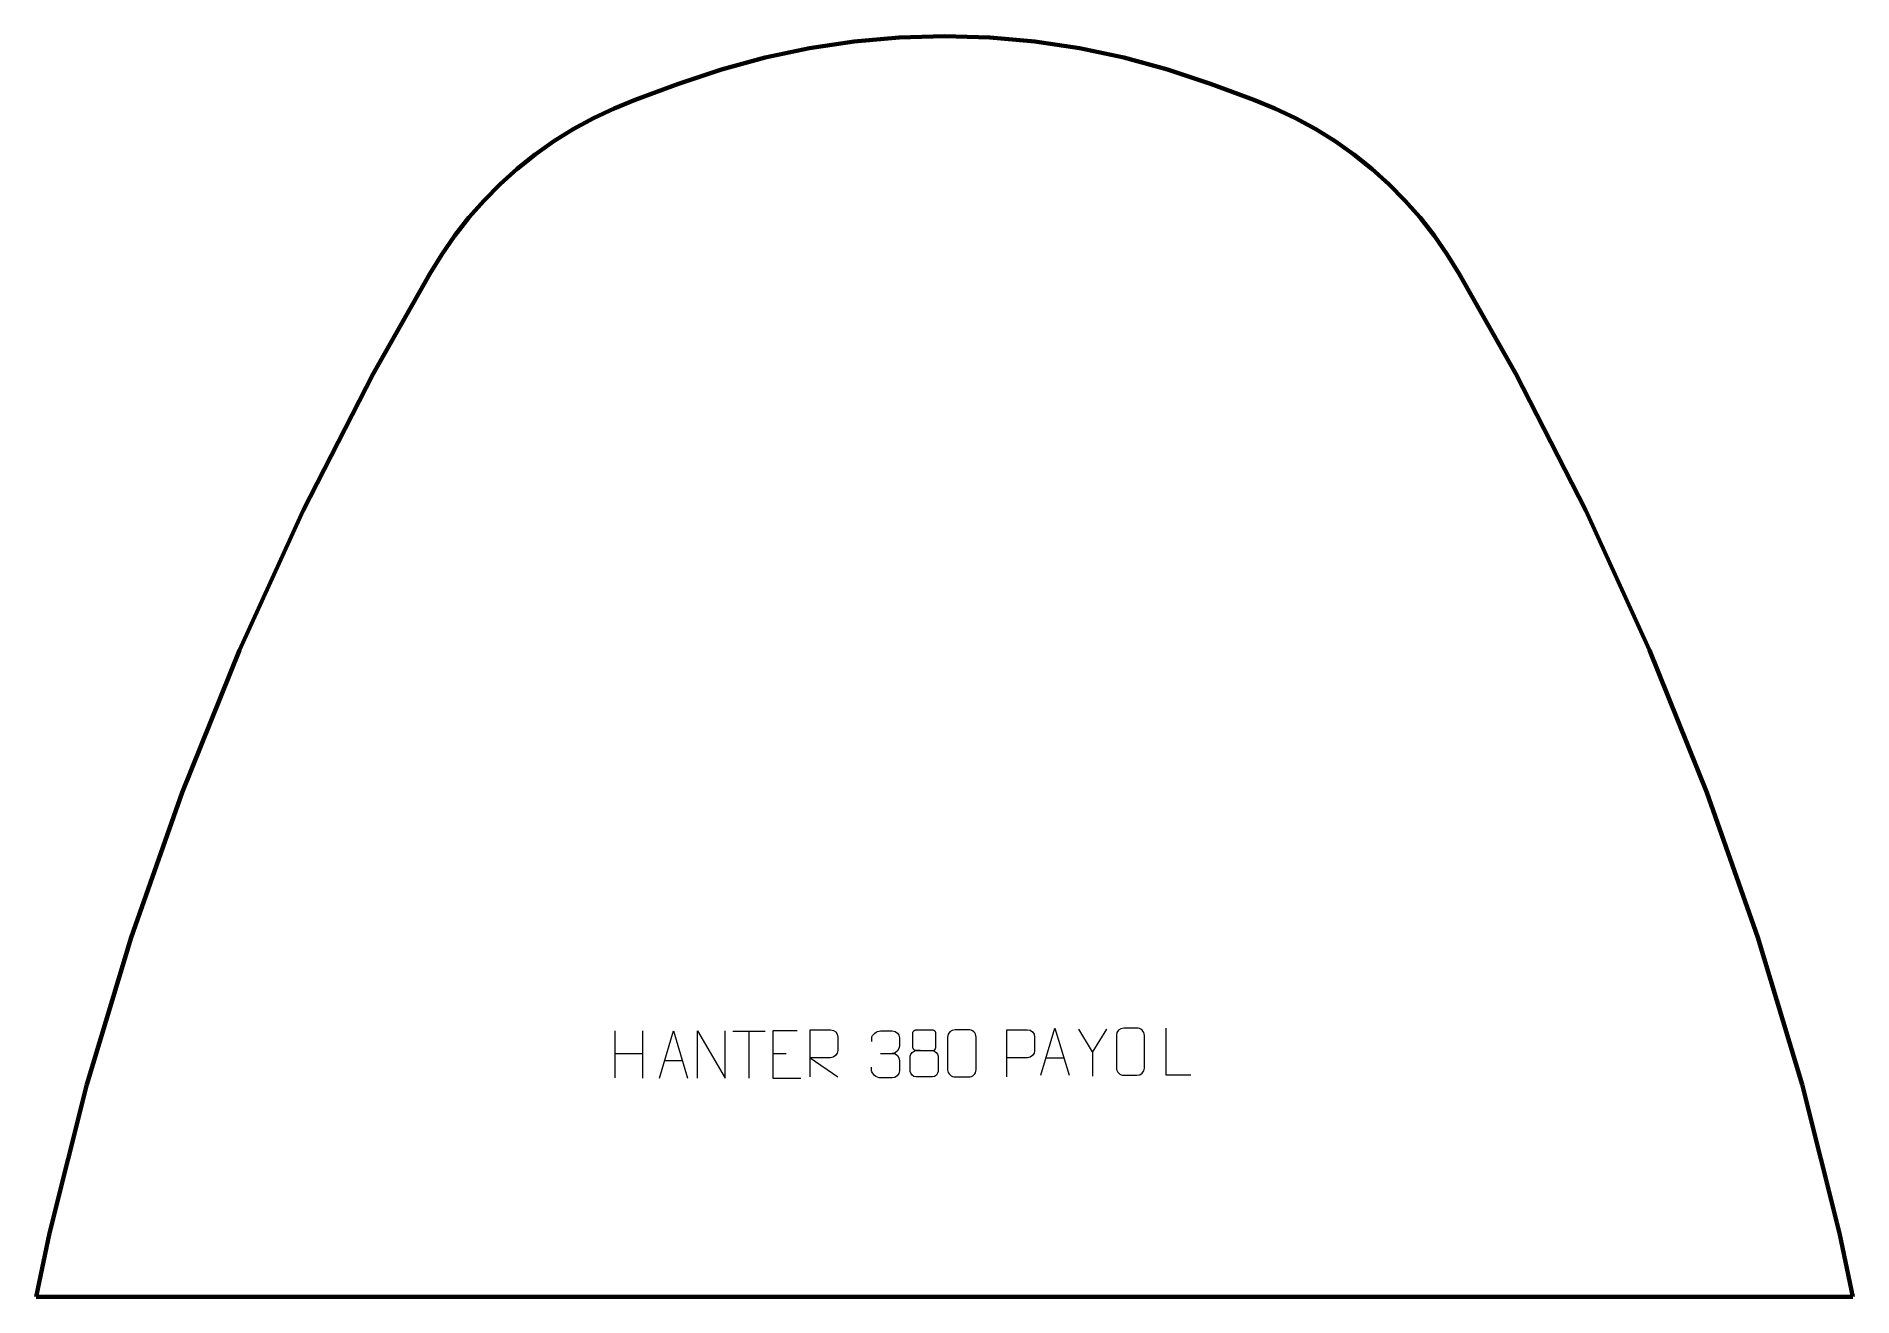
# Model space of a CAD drawing. Header units: millimetres. Extents: x -506 to 457, y 822 to 1490.
import ezdxf

# ---------------------------------------------------------------- set-up
doc = ezdxf.new("R2010")
doc.units = ezdxf.units.MM
doc.header["$MEASUREMENT"] = 0
doc.layers.add('layer 1', color=7, linetype='Continuous')

msp = doc.modelspace()

# ---------------------------------------------------------------- linework, layer by layer
at = {"layer": 'layer 1', "lineweight": 106}
for points in [[(-95.9549, 1483.6594), (-95.9549, 1483.6594), (-119.4377, 1478.74), (-119.4377, 1478.74)], [(-72.2222, 1487.1858), (-72.2222, 1487.1858), (-95.9549, 1483.6594), (-95.9549, 1483.6594)], [(-48.3232, 1489.3056), (-48.3232, 1489.3056), (-72.2222, 1487.1858), (-72.2222, 1487.1858)], [(-24.341, 1490.014), (-24.341, 1490.014), (-48.3232, 1489.3056), (-48.3232, 1489.3056)], [(-0.3602, 1489.3056), (-0.3602, 1489.3056), (-24.341, 1490.014), (-24.341, 1490.014)], [(23.5388, 1487.1858), (23.5388, 1487.1858), (-0.3602, 1489.3056), (-0.3602, 1489.3056)], [(47.2711, 1483.6594), (47.2711, 1483.6594), (23.5388, 1487.1858), (23.5388, 1487.1858)], [(70.7539, 1478.74), (70.7539, 1478.74), (47.2711, 1483.6594), (47.2711, 1483.6594)], [(-119.4377, 1478.74), (-119.4377, 1478.74), (-142.5888, 1472.4451), (-142.5888, 1472.4451)], [(93.9054, 1472.4451), (93.9054, 1472.4451), (70.7539, 1478.74), (70.7539, 1478.74)], [(-188.2061, 1456.3405), (-188.2061, 1456.3405), (-165.3292, 1464.7955), (-165.3292, 1464.7955)], [(-142.5888, 1472.4451), (-142.5888, 1472.4451), (-165.3292, 1464.7955), (-165.3292, 1464.7955)], [(116.6458, 1464.7955), (116.6458, 1464.7955), (93.9054, 1472.4451), (93.9054, 1472.4451)], [(139.5227, 1456.3405), (139.5227, 1456.3405), (116.6458, 1464.7955), (116.6458, 1464.7955)], [(-199.4605, 1451.8049), (-199.4605, 1451.8049), (-188.2061, 1456.3405), (-188.2061, 1456.3405)], [(150.7782, 1451.8049), (150.7782, 1451.8049), (139.5227, 1456.3405), (139.5227, 1456.3405)], [(-221.0852, 1440.8066), (-221.0852, 1440.8066), (-210.433, 1446.6205), (-210.433, 1446.6205)], [(-210.433, 1446.6205), (-210.433, 1446.6205), (-199.4605, 1451.8049), (-199.4605, 1451.8049)], [(161.7507, 1446.6205), (161.7507, 1446.6205), (150.7782, 1451.8049), (150.7782, 1451.8049)], [(172.4018, 1440.8066), (172.4018, 1440.8066), (161.7507, 1446.6205), (161.7507, 1446.6205)], [(-231.3802, 1434.3815), (-231.3802, 1434.3815), (-241.2834, 1427.3689), (-241.2834, 1427.3689)], [(-231.3802, 1434.3815), (-231.3802, 1434.3815), (-221.0852, 1440.8066), (-221.0852, 1440.8066)], [(182.6965, 1434.3815), (182.6965, 1434.3815), (172.4018, 1440.8066), (172.4018, 1440.8066)], [(192.6, 1427.3689), (192.6, 1427.3689), (182.6965, 1434.3815), (182.6965, 1434.3815)], [(-250.7631, 1419.7905), (-250.7631, 1419.7905), (-241.2834, 1427.3689), (-241.2834, 1427.3689)], [(202.0793, 1419.7905), (202.0793, 1419.7905), (192.6, 1427.3689), (192.6, 1427.3689)], [(-259.7835, 1411.675), (-259.7835, 1411.675), (-250.7631, 1419.7905), (-250.7631, 1419.7905)], [(211.1001, 1411.675), (211.1001, 1411.675), (202.0793, 1419.7905), (202.0793, 1419.7905)], [(-268.3177, 1403.046), (-268.3177, 1403.046), (-259.7835, 1411.675), (-259.7835, 1411.675)], [(219.6339, 1403.046), (219.6339, 1403.046), (211.1001, 1411.675), (211.1001, 1411.675)], [(-276.334, 1393.9357), (-276.334, 1393.9357), (-268.3177, 1403.046), (-268.3177, 1403.046)], [(227.6506, 1393.9357), (227.6506, 1393.9357), (219.6339, 1403.046), (219.6339, 1403.046)], [(-283.8059, 1384.3746), (-283.8059, 1384.3746), (-276.334, 1393.9357), (-276.334, 1393.9357)], [(235.1225, 1384.3746), (235.1225, 1384.3746), (227.6506, 1393.9357), (227.6506, 1393.9357)], [(-290.7095, 1374.3944), (-290.7095, 1374.3944), (-283.8059, 1384.3746), (-283.8059, 1384.3746)], [(242.0261, 1374.3944), (242.0261, 1374.3944), (235.1225, 1384.3746), (235.1225, 1384.3746)], [(-297.0199, 1364.0278), (-297.0199, 1364.0278), (-290.7095, 1374.3944), (-290.7095, 1374.3944)], [(248.3365, 1364.0278), (248.3365, 1364.0278), (242.0261, 1374.3944), (242.0261, 1374.3944)], [(-297.0199, 1364.0278), (-297.0199, 1364.0278), (-327.1243, 1311.1705), (-327.1243, 1311.1705)], [(278.4409, 1311.1705), (278.4409, 1311.1705), (248.3365, 1364.0278), (248.3365, 1364.0278)], [(-364.1826, 1238.7011), (-364.1826, 1238.7011), (-327.1243, 1311.1705), (-327.1243, 1311.1705)], [(315.4992, 1238.7011), (315.4992, 1238.7011), (278.4409, 1311.1705), (278.4409, 1311.1705)], [(-397.942, 1164.6378), (-397.942, 1164.6378), (-364.1826, 1238.7011), (-364.1826, 1238.7011)], [(349.2586, 1164.6378), (349.2586, 1164.6378), (315.4992, 1238.7011), (315.4992, 1238.7011)], [(-428.3335, 1089.1296), (-428.3335, 1089.1296), (-397.942, 1164.6378), (-397.942, 1164.6378)], [(379.6516, 1089.1296), (379.6516, 1089.1296), (349.2586, 1164.6378), (349.2586, 1164.6378)], [(-455.2974, 1012.3298), (-455.2974, 1012.3298), (-428.3335, 1089.1296), (-428.3335, 1089.1296)], [(379.6516, 1089.1296), (379.6516, 1089.1296), (406.614, 1012.3298), (406.614, 1012.3298)], [(-478.778, 934.3955), (-478.778, 934.3955), (-455.2974, 1012.3298), (-455.2974, 1012.3298)], [(430.0942, 934.3955), (430.0942, 934.3955), (406.614, 1012.3298), (406.614, 1012.3298)], [(-498.7252, 855.4829), (-498.7252, 855.4829), (-478.778, 934.3955), (-478.778, 934.3955)], [(450.0429, 855.4829), (450.0429, 855.4829), (430.0942, 934.3955), (430.0942, 934.3955)], [(-505.6235, 821.9004), (-505.6235, 821.9004), (-498.7252, 855.4829), (-498.7252, 855.4829)], [(456.9412, 821.9004), (456.9412, 821.9004), (450.0429, 855.4829), (450.0429, 855.4829)], [(-505.6235, 821.9004), (-505.6235, 821.9004), (456.9412, 821.9004), (456.9412, 821.9004)]]:
    msp.add_open_spline(points, degree=3, dxfattribs=at)
at = {"layer": 'layer 1', "color": 250, "lineweight": 9}
for points in [[(-199.0515, 962.7473), (-199.0515, 962.7473), (-199.0515, 937.9698), (-199.0515, 937.9698)], [(-184.4082, 962.7473), (-184.4082, 962.7473), (-184.4082, 937.7938), (-184.4082, 937.7938)], [(-136.4384, 962.7238), (-136.4384, 962.7238), (-119.4512, 962.7238), (-119.4512, 962.7238)], [(-127.9446, 937.7938), (-127.9446, 937.7938), (-127.9446, 962.7473), (-127.9446, 962.7473)], [(54.1688, 951.7726), (54.1688, 951.7726), (46.8479, 963.6713), (46.8479, 963.6713)], [(-199.0515, 950.865), (-199.0515, 950.865), (-184.4082, 950.8654), (-184.4082, 950.8654)], [(-172.6927, 947.0432), (-172.6927, 947.0432), (-163.197, 947.0432), (-163.197, 947.0432)], [(-115.3777, 950.8676), (-115.3777, 950.8676), (-108.2096, 950.8676), (-108.2096, 950.8676)], [(-58.2096, 950.8676), (-58.2096, 950.8676), (-52.0132, 950.8676), (-52.0132, 950.8676)], [(29.4209, 948.5453), (29.4209, 948.5453), (38.9166, 948.5453), (38.9166, 948.5453)]]:
    msp.add_open_spline(points, degree=3, dxfattribs=at)
for points, knots in [([(-175.4153, 937.7938), (-175.4153, 937.7938), (-168.0443, 962.7473), (-168.0443, 962.7473), (-168.0443, 962.7473), (-168.0443, 962.7473), (-160.4744, 937.7938), (-160.4744, 937.7938)], [0, 0, 0, 0, 0.33333333, 0.33333333, 0.33333333, 0.33333333, 1, 1, 1, 1]), ([(-155.2722, 937.7938), (-155.2722, 937.7938), (-155.2722, 962.7473), (-155.2722, 962.7473), (-155.2722, 962.7473), (-155.2722, 962.7473), (-140.6174, 937.7938), (-140.6174, 937.7938), (-140.6174, 937.7938), (-140.6174, 937.7938), (-140.6174, 962.7473), (-140.6174, 962.7473)], [0, 0, 0, 0, 0.25, 0.25, 0.25, 0.25, 0.5, 0.5, 0.5, 0.5, 1, 1, 1, 1]), ([(-102.5038, 962.7473), (-102.5038, 962.7473), (-115.3777, 962.7473), (-115.3777, 962.7473), (-115.3777, 962.7473), (-115.3777, 962.7473), (-115.3777, 937.7937), (-115.3777, 937.7937), (-115.3777, 937.7937), (-115.3777, 937.7937), (-100.5119, 937.7937), (-100.5119, 937.7937)], [0, 0, 0, 0, 0.25, 0.25, 0.25, 0.25, 0.5, 0.5, 0.5, 0.5, 1, 1, 1, 1]), ([(-95.5416, 938.3909), (-95.5416, 938.3909), (-95.5416, 963.3444), (-95.5416, 963.3444), (-95.5416, 963.3444), (-91.9468, 963.3444), (-88.3513, 963.3444), (-84.7561, 963.3444), (-84.7561, 963.3444), (-82.4308, 963.3067), (-80.8735, 961.8167), (-80.8776, 959.4503), (-80.8776, 959.4503), (-80.878, 957.4148), (-80.878, 954.3554), (-80.8776, 952.3194), (-80.8776, 952.3194), (-80.8841, 950.4439), (-82.6964, 948.5021), (-84.7059, 948.483), (-84.7059, 948.483), (-84.7059, 948.483), (-95.5416, 948.483), (-95.5416, 948.483), (-95.5416, 948.483), (-95.5416, 948.483), (-80.8869, 938.3909), (-80.8869, 938.3909)], [0, 0, 0, 0, 0.125, 0.125, 0.125, 0.125, 0.25, 0.25, 0.25, 0.25, 0.375, 0.375, 0.375, 0.375, 0.5, 0.5, 0.5, 0.5, 0.625, 0.625, 0.625, 0.625, 0.75, 0.75, 0.75, 0.75, 1, 1, 1, 1]), ([(-62.9193, 957.1128), (-62.9193, 957.1128), (-62.9193, 958.97), (-62.9193, 958.97), (-62.9193, 958.97), (-62.9336, 960.7119), (-60.2691, 962.83), (-58.21, 962.8073), (-58.21, 962.8073), (-56.1459, 962.8073), (-54.0819, 962.8073), (-52.0182, 962.8073), (-52.0182, 962.8073), (-49.8237, 962.8161), (-48.2254, 960.9693), (-48.181, 959.0572), (-48.181, 959.0572), (-48.1814, 957.6221), (-48.1814, 956.187), (-48.181, 954.7515), (-48.181, 954.7515), (-48.2296, 953.098), (-49.8322, 950.868), (-52.0305, 950.878), (-52.0305, 950.878), (-49.8268, 950.8668), (-48.2188, 949.0636), (-48.1648, 947.0041), (-48.1648, 947.0041), (-48.1652, 945.2194), (-48.1652, 943.4347), (-48.1648, 941.6496), (-48.1648, 941.6496), (-48.1547, 939.5882), (-50.2096, 937.8251), (-52.0305, 937.8332), (-52.0305, 937.8332), (-54.0958, 937.8335), (-56.161, 937.8335), (-58.2266, 937.8332), (-58.2266, 937.8332), (-60.3952, 937.8447), (-62.9262, 940.2449), (-62.9448, 941.7067), (-62.9448, 941.7067), (-62.9448, 941.7067), (-62.9448, 943.6153), (-62.9448, 943.6153)], [0, 0, 0, 0, 0.07692308, 0.07692308, 0.07692308, 0.07692308, 0.15384615, 0.15384615, 0.15384615, 0.15384615, 0.23076923, 0.23076923, 0.23076923, 0.23076923, 0.30769231, 0.30769231, 0.30769231, 0.30769231, 0.38461538, 0.38461538, 0.38461538, 0.38461538, 0.46153846, 0.46153846, 0.46153846, 0.46153846, 0.53846154, 0.53846154, 0.53846154, 0.53846154, 0.61538462, 0.61538462, 0.61538462, 0.61538462, 0.69230769, 0.69230769, 0.69230769, 0.69230769, 0.76923077, 0.76923077, 0.76923077, 0.76923077, 0.84615385, 0.84615385, 0.84615385, 0.84615385, 1, 1, 1, 1]), ([(-41.0648, 961.8785), (-41.0648, 959.6655), (-41.0648, 955.9832), (-41.0648, 953.7699), (-41.0648, 953.7699), (-41.0498, 953.2625), (-40.2424, 952.3311), (-39.5423, 952.3323), (-39.5423, 952.3323), (-36.5724, 952.3325), (-33.6022, 952.2476), (-30.6318, 952.2473), (-30.6318, 952.2473), (-29.8347, 952.2515), (-29.114, 953.0418), (-29.1166, 953.7625), (-29.1166, 953.7625), (-29.1169, 955.9785), (-29.1169, 959.6632), (-29.1166, 961.8785), (-29.1166, 961.8785), (-29.1351, 962.5893), (-29.7465, 963.3497), (-30.5804, 963.3423), (-30.5804, 963.3423), (-33.5975, 963.342), (-36.6144, 963.342), (-39.631, 963.3423), (-39.631, 963.3423), (-40.2574, 963.3499), (-41.0815, 962.6389), (-41.0648, 961.8785)], [0, 0, 0, 0, 0.11111111, 0.11111111, 0.11111111, 0.11111111, 0.22222222, 0.22222222, 0.22222222, 0.22222222, 0.33333333, 0.33333333, 0.33333333, 0.33333333, 0.44444444, 0.44444444, 0.44444444, 0.44444444, 0.55555556, 0.55555556, 0.55555556, 0.55555556, 0.66666667, 0.66666667, 0.66666667, 0.66666667, 0.77777778, 0.77777778, 0.77777778, 0.77777778, 1, 1, 1, 1]), ([(-18.6921, 963.3669), (-16.326, 963.3669), (-13.9595, 963.3669), (-11.593, 963.3669), (-11.593, 963.3669), (-9.6125, 963.4025), (-7.5865, 961.9082), (-7.5594, 959.4661), (-7.5594, 959.4661), (-7.5598, 953.7087), (-7.5598, 947.9509), (-7.5594, 942.1927), (-7.5594, 942.1927), (-7.7015, 939.8651), (-9.4079, 938.3828), (-11.593, 938.372), (-11.593, 938.372), (-13.9654, 938.3724), (-16.3378, 938.3724), (-18.7098, 938.372), (-18.7098, 938.372), (-20.6683, 938.2664), (-22.6747, 940.1543), (-22.6633, 942.1753), (-22.6633, 942.1753), (-22.6629, 947.9559), (-22.6629, 953.7362), (-22.6633, 959.516), (-22.6633, 959.516), (-22.659, 961.658), (-20.8819, 963.3805), (-18.6921, 963.3669)], [0, 0, 0, 0, 0.11111111, 0.11111111, 0.11111111, 0.11111111, 0.22222222, 0.22222222, 0.22222222, 0.22222222, 0.33333333, 0.33333333, 0.33333333, 0.33333333, 0.44444444, 0.44444444, 0.44444444, 0.44444444, 0.55555556, 0.55555556, 0.55555556, 0.55555556, 0.66666667, 0.66666667, 0.66666667, 0.66666667, 0.77777778, 0.77777778, 0.77777778, 0.77777778, 1, 1, 1, 1]), ([(8.7509, 938.4532), (8.7509, 938.4532), (8.7509, 963.4068), (8.7509, 963.4068), (8.7509, 963.4068), (12.3459, 963.4068), (15.9412, 963.4068), (19.5366, 963.4068), (19.5366, 963.4068), (21.8618, 963.3689), (23.4192, 961.8788), (23.415, 959.5127), (23.415, 959.5127), (23.4146, 957.477), (23.4146, 954.4177), (23.415, 952.3817), (23.415, 952.3817), (23.4085, 950.5063), (21.5963, 948.5644), (19.5867, 948.5453), (19.5867, 948.5453), (19.5867, 948.5453), (8.7509, 948.5453), (8.7509, 948.5453)], [0, 0, 0, 0, 0.14285714, 0.14285714, 0.14285714, 0.14285714, 0.28571429, 0.28571429, 0.28571429, 0.28571429, 0.42857143, 0.42857143, 0.42857143, 0.42857143, 0.57142857, 0.57142857, 0.57142857, 0.57142857, 0.71428571, 0.71428571, 0.71428571, 0.71428571, 1, 1, 1, 1]), ([(26.6983, 939.2959), (26.6983, 939.2959), (34.0693, 964.2494), (34.0693, 964.2494), (34.0693, 964.2494), (34.0693, 964.2494), (41.6392, 939.2959), (41.6392, 939.2959)], [0, 0, 0, 0, 0.33333333, 0.33333333, 0.33333333, 0.33333333, 1, 1, 1, 1]), ([(61.4912, 963.6713), (61.4912, 963.6713), (54.1688, 951.7726), (54.1688, 951.7726), (54.1688, 951.7726), (54.1688, 951.7726), (54.1695, 938.7177), (54.1695, 938.7177)], [0, 0, 0, 0, 0.33333333, 0.33333333, 0.33333333, 0.33333333, 1, 1, 1, 1]), ([(70.6492, 964.2491), (72.9749, 964.2491), (75.301, 964.2491), (77.6271, 964.2491), (77.6271, 964.2491), (79.5737, 964.2847), (81.5651, 962.7931), (81.5918, 960.3555), (81.5918, 960.3555), (81.5914, 954.6086), (81.5914, 948.8613), (81.5918, 943.1136), (81.5918, 943.1136), (81.452, 940.7902), (79.7748, 939.3106), (77.6271, 939.2998), (77.6271, 939.2998), (75.2952, 939.3002), (72.9633, 939.3002), (70.6318, 939.2998), (70.6318, 939.2998), (68.7068, 939.1944), (66.7347, 941.0789), (66.7459, 943.0962), (66.7459, 943.0962), (66.7462, 948.8663), (66.7462, 954.636), (66.7459, 960.4053), (66.7459, 960.4053), (66.7501, 962.5434), (68.4968, 964.2626), (70.6492, 964.2491)], [0, 0, 0, 0, 0.11111111, 0.11111111, 0.11111111, 0.11111111, 0.22222222, 0.22222222, 0.22222222, 0.22222222, 0.33333333, 0.33333333, 0.33333333, 0.33333333, 0.44444444, 0.44444444, 0.44444444, 0.44444444, 0.55555556, 0.55555556, 0.55555556, 0.55555556, 0.66666667, 0.66666667, 0.66666667, 0.66666667, 0.77777778, 0.77777778, 0.77777778, 0.77777778, 1, 1, 1, 1]), ([(106.1179, 939.2958), (106.1179, 939.2958), (93.1688, 939.2958), (93.1688, 939.2958), (93.1688, 939.2958), (93.1688, 939.2958), (93.1688, 964.2494), (93.1688, 964.2494)], [0, 0, 0, 0, 0.33333333, 0.33333333, 0.33333333, 0.33333333, 1, 1, 1, 1]), ([(-42.5236, 949.3603), (-42.5236, 946.1895), (-42.5236, 944.4874), (-42.5236, 941.316), (-42.5236, 941.316), (-42.5321, 940.0941), (-40.8342, 938.4014), (-39.5816, 938.3929), (-39.5816, 938.3929), (-36.5985, 938.3932), (-33.6152, 938.3932), (-30.6318, 938.3929), (-30.6318, 938.3929), (-29.3085, 938.4046), (-27.6881, 940.0262), (-27.6992, 941.3254), (-27.6992, 941.3254), (-27.6995, 944.4936), (-27.6995, 946.1924), (-27.6992, 949.3603), (-27.6992, 949.3603), (-27.7689, 950.7407), (-29.3467, 952.3193), (-30.6521, 952.3132), (-30.6521, 952.3132), (-33.6287, 952.3129), (-36.6053, 952.3129), (-39.5816, 952.3132), (-39.5816, 952.3132), (-40.6611, 952.3196), (-42.5074, 950.7407), (-42.5236, 949.3603)], [0, 0, 0, 0, 0.11111111, 0.11111111, 0.11111111, 0.11111111, 0.22222222, 0.22222222, 0.22222222, 0.22222222, 0.33333333, 0.33333333, 0.33333333, 0.33333333, 0.44444444, 0.44444444, 0.44444444, 0.44444444, 0.55555556, 0.55555556, 0.55555556, 0.55555556, 0.66666667, 0.66666667, 0.66666667, 0.66666667, 0.77777778, 0.77777778, 0.77777778, 0.77777778, 1, 1, 1, 1])]:
    msp.add_open_spline(points, degree=3, knots=knots, dxfattribs=at)

doc.saveas('drawing.dxf')
